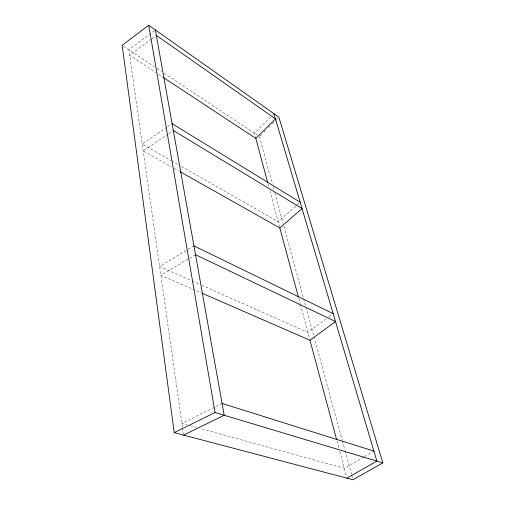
<?xml version="1.0" encoding="UTF-8"?>
<svg xmlns="http://www.w3.org/2000/svg" width="505" height="505" viewBox="0 0 505 505"><rect width="100%" height="100%" fill="white"/><g stroke="black" fill="none" stroke-linecap="round" stroke-linejoin="round"><path stroke-width="0.38" stroke-dasharray="2.52 1.89" d="M270.737 116.882L254.444 133.219L255.846 138.446M272.365 115.247L273.407 114.199M259.955 135.959L261.622 134.298M263.85 132.089L266.072 129.88M268.3 127.664L271.639 124.35M272.195 123.794L276.09 119.925M276.645 119.369L277.756 118.265M299.01 203.237L278.16 221.657L179.149 165.135M154.416 30.654L128.895 49.787L182.45 427.299M151.374 39.087L129.671 55.279L155.957 72.606M151.999 38.626L156.335 35.388M326.23 318.832L307.88 332.46L202.095 285.382M328.761 316.951L331.924 314.602M166.921 127.222L142.271 144.089L170.949 160.457M167.565 126.78L172.11 123.674M168.203 133.964L143.243 150.926L171.384 166.795M168.847 133.528L173.322 130.486M193.939 245.878L159.637 266.488L191.3 280.578M195.511 254.697L160.887 275.294L201.217 292.875M363.815 456.956L344.309 468.293L200.113 428.436M364.49 456.564L373.902 451.091M222.086 403.451L181.895 423.398L187.21 424.869M190.246 425.702L196.319 427.381M192.02 280.9L199.216 284.1M174.13 168.348L179.622 171.441M171.637 160.849L178.461 164.75M158.589 74.336L163.184 77.372M123.39 46.132L154.397 66.736M157.011 68.472L161.587 71.514M164.201 73.25L257.537 135.277M259.4 136.514L272.264 183.7M273.098 186.743L273.925 189.785M274.758 192.828L283.059 223.273M283.886 226.316L303.398 297.855M303.606 298.619L305.683 306.226M305.891 306.989L313.775 335.907M313.984 336.671L342.207 440.177M342.415 440.934L344.909 450.069M345.117 450.832L351.549 474.422M351.758 475.186L352.585 478.229M268.016 183.833L269.032 187.62M269.847 190.644L279.48 226.562M298.739 298.386L300.166 303.688M300.368 304.446L309.59 338.849M336.955 440.859L338.994 448.484M339.815 451.527L346.752 477.395M182.564 428.076L183.334 433.536"/><path stroke-width="0.76" d="M267.612 182.324L255.846 138.446L275.477 118.896L156.335 35.388M298.335 296.871L279.852 227.963L302.041 208.54L173.322 130.486M148.722 25.25L122.172 45.317L174.212 432.633L353.001 479.75L382.828 462.889L278.867 117.16L148.722 25.25L215.061 412.497L382.828 462.889M201.937 293.184L309.975 340.269L335.522 321.534L195.511 254.697M346.954 478.159L376.869 461.103L273.931 113.675M174.212 432.633L215.061 412.497M183.555 435.095L224.188 415.243L155.363 29.94M222.086 403.451L373.902 451.091M193.939 245.878L333.186 313.662M180.31 171.833L279.852 227.963M172.11 123.674L300.166 202.215M163.184 77.372L255.846 138.446M309.975 340.269L336.545 439.337"/></g></svg>
